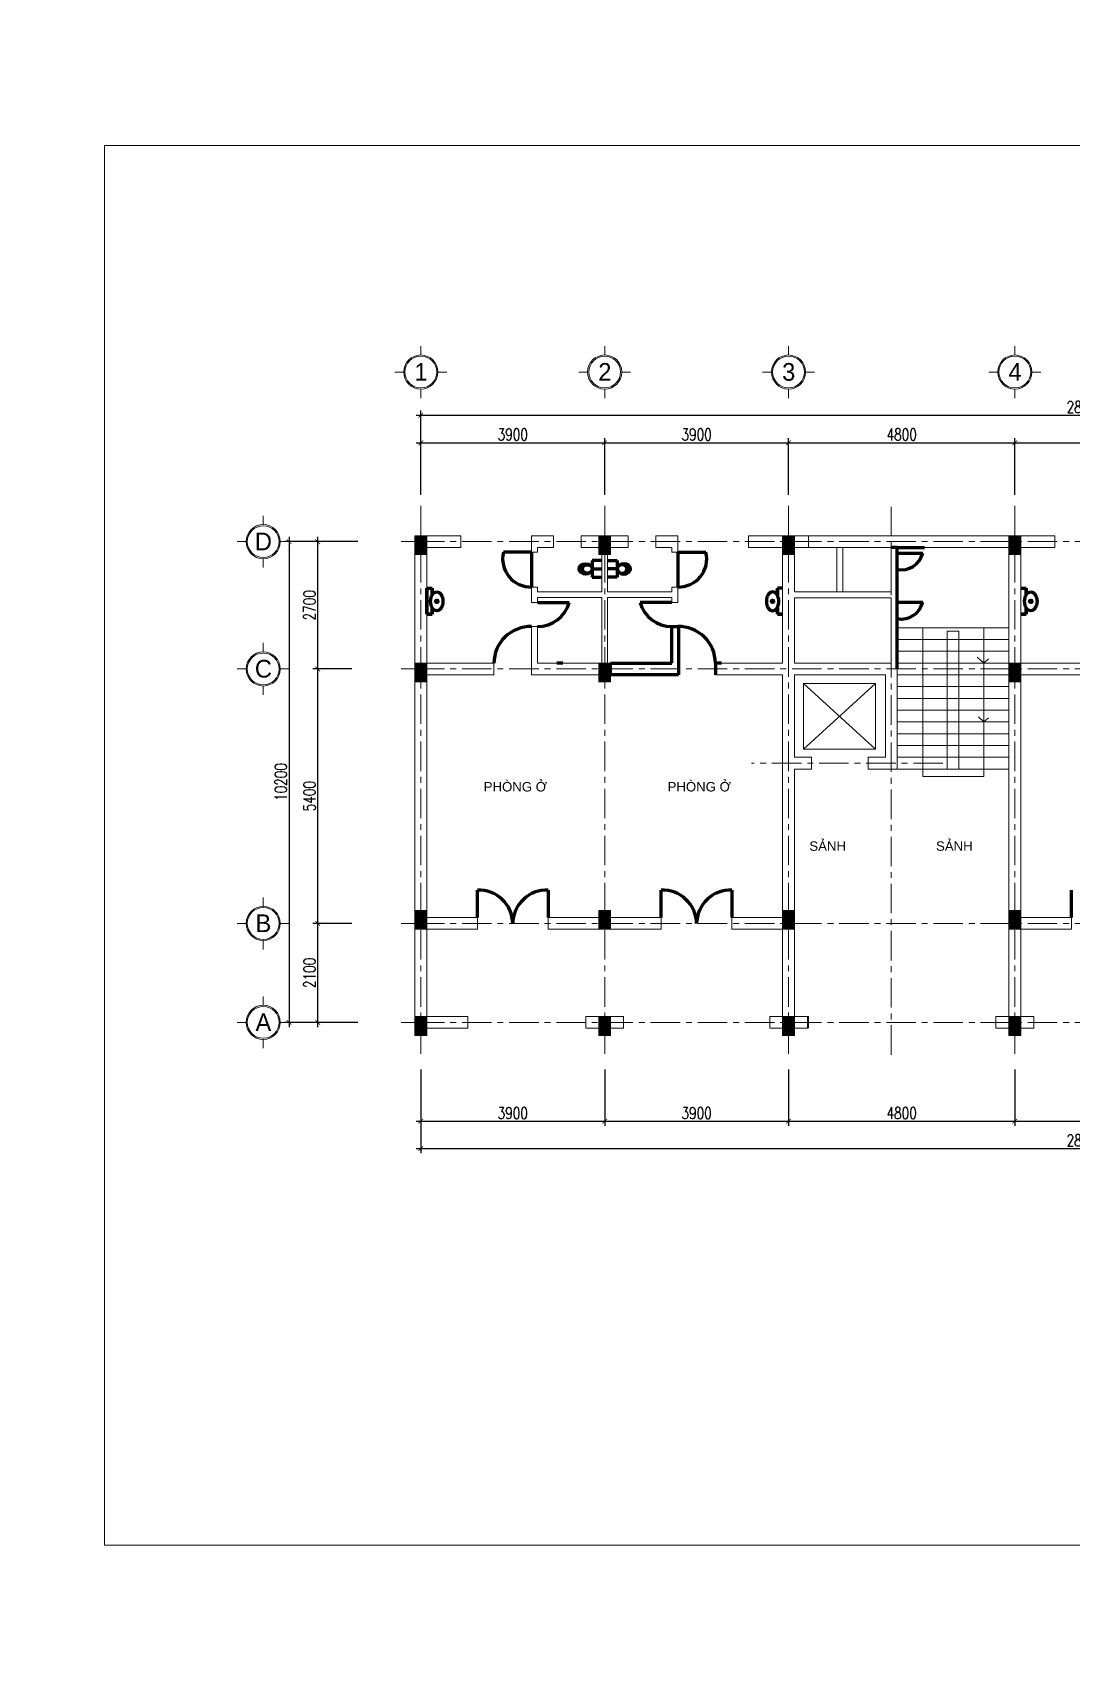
# Model space of a CAD drawing. Header units: millimetres. Extents: x 0 to 8478784, y 0 to 684185.
# Drawn here: x 3915608 to 3937643, y 192756 to 227316 of the extents above; entities that cross this region are included whole.
import ezdxf
from ezdxf.enums import TextEntityAlignment as Align

# ---------------------------------------------------------------- set-up
doc = ezdxf.new("R2010")
doc.units = ezdxf.units.MM
doc.header["$LTSCALE"] = 5000
doc.header["$MEASUREMENT"] = 0
doc.header["$PDMODE"] = 1
doc.header["$PDSIZE"] = -2
doc.linetypes.add('CENTER', pattern=[2, 1.25, -0.25, 0.25, -0.25])
doc.linetypes.add('HIDDEN', pattern=[0.375, 0.25, -0.125])
for name, color, linetype, lineweight in [('00-XM.Dim', 8, 'Continuous', 15), ('00-XMT.Axes', 22, 'CENTER', 15), ('00-XMT.Text', 4, 'Continuous', 20), ('02-XMT.Beams', 94, 'Continuous', 25), ('02-XMT.Beams-Text', 7, 'Continuous', 20), ('net thay', 7, 'Continuous', 15), ('Timtruc', 1, 'CENTER', 13)]:
    doc.layers.add(name, color=color, linetype=linetype, lineweight=lineweight)
doc.styles.add('S1', font='VHARIAL.TTF', dxfattribs={"height": 200})
doc.styles.add('VnAvantH', font='VHAVAN.TTF')
doc.styles.add('vnsimli 0.7', font='vnsimli.shx', dxfattribs={"width": 0.75})
doc.dimstyles.new('XMT 1-1-100', dxfattribs={"dimscale": 100, "dimtxt": 2.5, "dimasz": 1, "dimexe": 1, "dimexo": 0, "dimgap": 0.5, "dimtad": 1, "dimdec": 0, "dimzin": 0, "dimdsep": 46, "dimtxsty": 'vnsimli 0.7', "dimblk": 'ARCHTICK', "dimcen": 1.5, "dimdle": 1, "dimclrd": 8, "dimclre": 8, "dimclrt": 116, "dimadec": 0, "dimazin": 0, "dimtfac": 1, "dimtdec": 0, "dimtofl": 0, "dimtmove": 0, "dimatfit": 3, "dimfxl": 0.18, "dimtolj": 1, "dimtzin": 0, "dimarcsym": 0})

# ---------------------------------------------------------------- blocks, each defined once
blk = doc.blocks.new('_ArchTick')
at = {"color": 0, "linetype": 'ByBlock', "const_width": 0.15}
blk.add_lwpolyline([(-0.5, -0.5), (0.5, 0.5)], dxfattribs=at)
blk = doc.blocks.new('*D403')
at = {"layer": '00-XM.Dim', "color": 8, "linetype": 'Continuous', "lineweight": -2, "transparency": 16777216}
for p, q in [((3923843, 205318), (3923843, 204117)), ((3927743, 205318), (3927743, 204117)), ((3923743, 204217), (3927843, 204217))]:
    blk.add_line(p, q, dxfattribs=at)
at = {"layer": 'Defpoints', "color": 0, "linetype": 'Continuous', "lineweight": 100, "transparency": 16777216}
for p in [(3923843, 205318), (3927743, 205318), (3927743, 204217)]:
    blk.add_point(p, dxfattribs=at)
at = {"layer": '00-XM.Dim', "color": 8, "linetype": 'Continuous', "lineweight": -2, "transparency": 16777216, "xscale": 100, "yscale": 100, "zscale": 100, "rotation": 180}
blk.add_blockref('_ArchTick', (3923843, 204217), dxfattribs=at)
at = {"layer": '00-XM.Dim', "color": 8, "linetype": 'Continuous', "lineweight": -2, "transparency": 16777216, "xscale": 100, "yscale": 100, "zscale": 100}
blk.add_blockref('_ArchTick', (3927743, 204217), dxfattribs=at)
at = {"layer": '00-XM.Dim', "color": 116, "linetype": 'Continuous', "lineweight": 15, "transparency": 16777216, "insert": (3925793, 204392), "char_height": 250, "attachment_point": 5, "style": 'vnsimli 0.7'}
blk.add_mtext('\\A1;3900', dxfattribs=at)
blk = doc.blocks.new('*D404')
at = {"layer": '00-XM.Dim', "color": 8, "linetype": 'Continuous', "lineweight": -2, "transparency": 16777216}
for p, q in [((3927743, 205318), (3927743, 204117)), ((3931643, 205318), (3931643, 204117)), ((3927643, 204217), (3931743, 204217))]:
    blk.add_line(p, q, dxfattribs=at)
at = {"layer": 'Defpoints', "color": 0, "linetype": 'Continuous', "lineweight": 100, "transparency": 16777216}
for p in [(3927743, 205318), (3931643, 205318), (3931643, 204217)]:
    blk.add_point(p, dxfattribs=at)
at = {"layer": '00-XM.Dim', "color": 8, "linetype": 'Continuous', "lineweight": -2, "transparency": 16777216, "xscale": 100, "yscale": 100, "zscale": 100, "rotation": 180}
blk.add_blockref('_ArchTick', (3927743, 204217), dxfattribs=at)
at = {"layer": '00-XM.Dim', "color": 8, "linetype": 'Continuous', "lineweight": -2, "transparency": 16777216, "xscale": 100, "yscale": 100, "zscale": 100}
blk.add_blockref('_ArchTick', (3931643, 204217), dxfattribs=at)
at = {"layer": '00-XM.Dim', "color": 116, "linetype": 'Continuous', "lineweight": 15, "transparency": 16777216, "insert": (3929693, 204392), "char_height": 250, "attachment_point": 5, "style": 'vnsimli 0.7'}
blk.add_mtext('\\A1;3900', dxfattribs=at)
blk = doc.blocks.new('*D405')
at = {"layer": '00-XM.Dim', "color": 8, "linetype": 'Continuous', "lineweight": -2, "transparency": 16777216}
for p, q in [((3931643, 205318), (3931643, 204117)), ((3936443, 205318), (3936443, 204117)), ((3931543, 204217), (3936543, 204217))]:
    blk.add_line(p, q, dxfattribs=at)
at = {"layer": 'Defpoints', "color": 0, "linetype": 'Continuous', "lineweight": 100, "transparency": 16777216}
for p in [(3931643, 205318), (3936443, 205318), (3936443, 204217)]:
    blk.add_point(p, dxfattribs=at)
at = {"layer": '00-XM.Dim', "color": 8, "linetype": 'Continuous', "lineweight": -2, "transparency": 16777216, "xscale": 100, "yscale": 100, "zscale": 100, "rotation": 180}
blk.add_blockref('_ArchTick', (3931643, 204217), dxfattribs=at)
at = {"layer": '00-XM.Dim', "color": 8, "linetype": 'Continuous', "lineweight": -2, "transparency": 16777216, "xscale": 100, "yscale": 100, "zscale": 100}
blk.add_blockref('_ArchTick', (3936443, 204217), dxfattribs=at)
at = {"layer": '00-XM.Dim', "color": 116, "linetype": 'Continuous', "lineweight": 15, "transparency": 16777216, "insert": (3934043, 204392), "char_height": 250, "attachment_point": 5, "style": 'vnsimli 0.7'}
blk.add_mtext('\\A1;4800', dxfattribs=at)
blk = doc.blocks.new('*D406')
at = {"layer": '00-XM.Dim', "color": 8, "linetype": 'Continuous', "lineweight": -2, "transparency": 16777216}
for p, q in [((3936443, 205318), (3936443, 204117)), ((3940343, 205318), (3940343, 204117)), ((3936343, 204217), (3940443, 204217))]:
    blk.add_line(p, q, dxfattribs=at)
at = {"layer": 'Defpoints', "color": 0, "linetype": 'Continuous', "lineweight": 100, "transparency": 16777216}
for p in [(3936443, 205318), (3940343, 205318), (3940343, 204217)]:
    blk.add_point(p, dxfattribs=at)
at = {"layer": '00-XM.Dim', "color": 8, "linetype": 'Continuous', "lineweight": -2, "transparency": 16777216, "xscale": 100, "yscale": 100, "zscale": 100, "rotation": 180}
blk.add_blockref('_ArchTick', (3936443, 204217), dxfattribs=at)
at = {"layer": '00-XM.Dim', "color": 8, "linetype": 'Continuous', "lineweight": -2, "transparency": 16777216, "xscale": 100, "yscale": 100, "zscale": 100}
blk.add_blockref('_ArchTick', (3940343, 204217), dxfattribs=at)
at = {"layer": '00-XM.Dim', "color": 116, "linetype": 'Continuous', "lineweight": 15, "transparency": 16777216, "insert": (3938393, 204392), "char_height": 250, "attachment_point": 5, "style": 'vnsimli 0.7'}
blk.add_mtext('\\A1;3900', dxfattribs=at)
blk = doc.blocks.new('*D410')
at = {"layer": '00-XM.Dim', "color": 8, "linetype": 'Continuous', "lineweight": -2, "transparency": 16777216}
for p, q in [((3923743, 218613), (3927843, 218613)), ((3923843, 217512), (3923843, 218713)), ((3927743, 217512), (3927743, 218713))]:
    blk.add_line(p, q, dxfattribs=at)
at = {"layer": 'Defpoints', "color": 0, "linetype": 'Continuous', "lineweight": 100, "transparency": 16777216}
for p in [(3927743, 218613), (3923843, 217512), (3927743, 217512)]:
    blk.add_point(p, dxfattribs=at)
at = {"layer": '00-XM.Dim', "color": 8, "linetype": 'Continuous', "lineweight": -2, "transparency": 16777216, "xscale": 100, "yscale": 100, "zscale": 100, "rotation": 180}
blk.add_blockref('_ArchTick', (3923843, 218613), dxfattribs=at)
at = {"layer": '00-XM.Dim', "color": 8, "linetype": 'Continuous', "lineweight": -2, "transparency": 16777216, "xscale": 100, "yscale": 100, "zscale": 100}
blk.add_blockref('_ArchTick', (3927743, 218613), dxfattribs=at)
at = {"layer": '00-XM.Dim', "color": 116, "linetype": 'Continuous', "lineweight": 15, "transparency": 16777216, "insert": (3925793, 218788), "char_height": 250, "attachment_point": 5, "style": 'vnsimli 0.7'}
blk.add_mtext('\\A1;3900', dxfattribs=at)
blk = doc.blocks.new('*D411')
at = {"layer": '00-XM.Dim', "color": 8, "linetype": 'Continuous', "lineweight": -2, "transparency": 16777216}
for p, q in [((3927643, 218613), (3931743, 218613)), ((3927743, 217512), (3927743, 218713)), ((3931643, 217512), (3931643, 218713))]:
    blk.add_line(p, q, dxfattribs=at)
at = {"layer": 'Defpoints', "color": 0, "linetype": 'Continuous', "lineweight": 100, "transparency": 16777216}
for p in [(3931643, 218613), (3927743, 217512), (3931643, 217512)]:
    blk.add_point(p, dxfattribs=at)
at = {"layer": '00-XM.Dim', "color": 8, "linetype": 'Continuous', "lineweight": -2, "transparency": 16777216, "xscale": 100, "yscale": 100, "zscale": 100, "rotation": 180}
blk.add_blockref('_ArchTick', (3927743, 218613), dxfattribs=at)
at = {"layer": '00-XM.Dim', "color": 8, "linetype": 'Continuous', "lineweight": -2, "transparency": 16777216, "xscale": 100, "yscale": 100, "zscale": 100}
blk.add_blockref('_ArchTick', (3931643, 218613), dxfattribs=at)
at = {"layer": '00-XM.Dim', "color": 116, "linetype": 'Continuous', "lineweight": 15, "transparency": 16777216, "insert": (3929693, 218788), "char_height": 250, "attachment_point": 5, "style": 'vnsimli 0.7'}
blk.add_mtext('\\A1;3900', dxfattribs=at)
blk = doc.blocks.new('*D412')
at = {"layer": '00-XM.Dim', "color": 8, "linetype": 'Continuous', "lineweight": -2, "transparency": 16777216}
for p, q in [((3931543, 218613), (3936543, 218613)), ((3931643, 217512), (3931643, 218713)), ((3936443, 217512), (3936443, 218713))]:
    blk.add_line(p, q, dxfattribs=at)
at = {"layer": 'Defpoints', "color": 0, "linetype": 'Continuous', "lineweight": 100, "transparency": 16777216}
for p in [(3936443, 218613), (3931643, 217512), (3936443, 217512)]:
    blk.add_point(p, dxfattribs=at)
at = {"layer": '00-XM.Dim', "color": 8, "linetype": 'Continuous', "lineweight": -2, "transparency": 16777216, "xscale": 100, "yscale": 100, "zscale": 100, "rotation": 180}
blk.add_blockref('_ArchTick', (3931643, 218613), dxfattribs=at)
at = {"layer": '00-XM.Dim', "color": 8, "linetype": 'Continuous', "lineweight": -2, "transparency": 16777216, "xscale": 100, "yscale": 100, "zscale": 100}
blk.add_blockref('_ArchTick', (3936443, 218613), dxfattribs=at)
at = {"layer": '00-XM.Dim', "color": 116, "linetype": 'Continuous', "lineweight": 15, "transparency": 16777216, "insert": (3934043, 218788), "char_height": 250, "attachment_point": 5, "style": 'vnsimli 0.7'}
blk.add_mtext('\\A1;4800', dxfattribs=at)
blk = doc.blocks.new('*D413')
at = {"layer": '00-XM.Dim', "color": 8, "linetype": 'Continuous', "lineweight": -2, "transparency": 16777216}
for p, q in [((3936343, 218613), (3940443, 218613)), ((3936443, 217512), (3936443, 218713)), ((3940343, 217512), (3940343, 218713))]:
    blk.add_line(p, q, dxfattribs=at)
at = {"layer": 'Defpoints', "color": 0, "linetype": 'Continuous', "lineweight": 100, "transparency": 16777216}
for p in [(3940343, 218613), (3936443, 217512), (3940343, 217512)]:
    blk.add_point(p, dxfattribs=at)
at = {"layer": '00-XM.Dim', "color": 8, "linetype": 'Continuous', "lineweight": -2, "transparency": 16777216, "xscale": 100, "yscale": 100, "zscale": 100, "rotation": 180}
blk.add_blockref('_ArchTick', (3936443, 218613), dxfattribs=at)
at = {"layer": '00-XM.Dim', "color": 8, "linetype": 'Continuous', "lineweight": -2, "transparency": 16777216, "xscale": 100, "yscale": 100, "zscale": 100}
blk.add_blockref('_ArchTick', (3940343, 218613), dxfattribs=at)
at = {"layer": '00-XM.Dim', "color": 116, "linetype": 'Continuous', "lineweight": 15, "transparency": 16777216, "insert": (3938393, 218788), "char_height": 250, "attachment_point": 5, "style": 'vnsimli 0.7'}
blk.add_mtext('\\A1;3900', dxfattribs=at)
blk = doc.blocks.new('00-XMT-Axis symbol')
at = {"layer": '00-XMT.Axes', "linetype": 'Continuous'}
for p, q in [((0, 2.9), (0, 4.4)), ((-2.9, 0), (-4.4, 0)), ((2.9, 0), (4.4, 0)), ((0, -2.9), (0, -4.4))]:
    blk.add_line(p, q, dxfattribs=at)
blk.add_circle((0, 0), 2.9, dxfattribs=at)
at = {"layer": '00-XMT.Axes', "color": 7, "linetype": 'Continuous'}
blk.add_circle((0, 0), 2.7, dxfattribs=at)
at = {"layer": '00-XMT.Text', "color": 7, "style": 'VnAvantH'}
blk.add_attdef('00', text='', height=3, dxfattribs=at).set_placement((0.03, -1.47), align=Align.CENTER)
blk = doc.blocks.new('*D417')
at = {"layer": '00-XM.Dim', "color": 8, "linetype": 'Continuous', "lineweight": -2, "transparency": 16777216}
for p, q in [((3922381, 208415), (3921556, 208415)), ((3921656, 206215), (3921656, 208515)), ((3922381, 206315), (3921556, 206315))]:
    blk.add_line(p, q, dxfattribs=at)
at = {"layer": 'Defpoints', "color": 0, "linetype": 'Continuous', "lineweight": 100, "transparency": 16777216}
for p in [(3921656, 208415), (3922381, 208415), (3922381, 206315)]:
    blk.add_point(p, dxfattribs=at)
at = {"layer": '00-XM.Dim', "color": 8, "linetype": 'Continuous', "lineweight": -2, "transparency": 16777216, "xscale": 100, "yscale": 100, "zscale": 100}
for p, rotation in [((3921656, 208415), 90), ((3921656, 206315), 270)]:
    blk.add_blockref('_ArchTick', p, dxfattribs=dict(at, rotation=rotation))
at = {"layer": '00-XM.Dim', "color": 116, "linetype": 'Continuous', "lineweight": 15, "transparency": 16777216, "insert": (3921481, 207365), "char_height": 250, "attachment_point": 5, "rotation": 90, "style": 'vnsimli 0.7'}
blk.add_mtext('\\A1;2100', dxfattribs=at)
blk = doc.blocks.new('*D418')
at = {"layer": '00-XM.Dim', "color": 8, "linetype": 'Continuous', "lineweight": -2, "transparency": 16777216}
for p, q in [((3922381, 213815), (3921556, 213815)), ((3921656, 208315), (3921656, 213915)), ((3922381, 208415), (3921556, 208415))]:
    blk.add_line(p, q, dxfattribs=at)
at = {"layer": 'Defpoints', "color": 0, "linetype": 'Continuous', "lineweight": 100, "transparency": 16777216}
for p in [(3921656, 213815), (3922381, 213815), (3922381, 208415)]:
    blk.add_point(p, dxfattribs=at)
at = {"layer": '00-XM.Dim', "color": 8, "linetype": 'Continuous', "lineweight": -2, "transparency": 16777216, "xscale": 100, "yscale": 100, "zscale": 100}
for p, rotation in [((3921656, 213815), 90), ((3921656, 208415), 270)]:
    blk.add_blockref('_ArchTick', p, dxfattribs=dict(at, rotation=rotation))
at = {"layer": '00-XM.Dim', "color": 116, "linetype": 'Continuous', "lineweight": 15, "transparency": 16777216, "insert": (3921481, 211115), "char_height": 250, "attachment_point": 5, "rotation": 90, "style": 'vnsimli 0.7'}
blk.add_mtext('\\A1;5400', dxfattribs=at)
blk = doc.blocks.new('*D419')
at = {"layer": '00-XM.Dim', "color": 8, "linetype": 'Continuous', "lineweight": -2, "transparency": 16777216}
for p, q in [((3922381, 216515), (3921556, 216515)), ((3921656, 213715), (3921656, 216615)), ((3922381, 213815), (3921556, 213815))]:
    blk.add_line(p, q, dxfattribs=at)
at = {"layer": 'Defpoints', "color": 0, "linetype": 'Continuous', "lineweight": 100, "transparency": 16777216}
for p in [(3921656, 216515), (3922381, 216515), (3922381, 213815)]:
    blk.add_point(p, dxfattribs=at)
at = {"layer": '00-XM.Dim', "color": 8, "linetype": 'Continuous', "lineweight": -2, "transparency": 16777216, "xscale": 100, "yscale": 100, "zscale": 100}
for p, rotation in [((3921656, 216515), 90), ((3921656, 213815), 270)]:
    blk.add_blockref('_ArchTick', p, dxfattribs=dict(at, rotation=rotation))
at = {"layer": '00-XM.Dim', "color": 116, "linetype": 'Continuous', "lineweight": 15, "transparency": 16777216, "insert": (3921481, 215165), "char_height": 250, "attachment_point": 5, "rotation": 90, "style": 'vnsimli 0.7'}
blk.add_mtext('\\A1;2700', dxfattribs=at)
blk = doc.blocks.new('*D420')
at = {"layer": '00-XM.Dim', "color": 8, "linetype": 'Continuous', "lineweight": -2, "transparency": 16777216}
for p, q in [((3922506, 216515), (3920950, 216515)), ((3921050, 216615), (3921050, 206215)), ((3922506, 206315), (3920950, 206315))]:
    blk.add_line(p, q, dxfattribs=at)
at = {"layer": 'Defpoints', "color": 0, "linetype": 'Continuous', "lineweight": 100, "transparency": 16777216}
for p in [(3922506, 216515), (3921050, 206315), (3922506, 206315)]:
    blk.add_point(p, dxfattribs=at)
at = {"layer": '00-XM.Dim', "color": 8, "linetype": 'Continuous', "lineweight": -2, "transparency": 16777216, "xscale": 100, "yscale": 100, "zscale": 100}
for p, rotation in [((3921050, 216515), 90), ((3921050, 206315), 270)]:
    blk.add_blockref('_ArchTick', p, dxfattribs=dict(at, rotation=rotation))
at = {"layer": '00-XM.Dim', "color": 116, "linetype": 'Continuous', "lineweight": 15, "transparency": 16777216, "insert": (3920875, 211415), "char_height": 250, "attachment_point": 5, "rotation": 90, "style": 'vnsimli 0.7'}
blk.add_mtext('\\A1;10200', dxfattribs=at)
blk = doc.blocks.new('*D421')
at = {"layer": '02-XMT.Beams-Text', "color": 8, "lineweight": -2, "transparency": 16777216}
for p, q in [((3923743, 219197), (3952143, 219197)), ((3923843, 218046), (3923843, 219297)), ((3952043, 218046), (3952043, 219297))]:
    blk.add_line(p, q, dxfattribs=at)
at = {"layer": 'Defpoints', "color": 0, "lineweight": 100, "transparency": 16777216}
for p in [(3952043, 219197), (3923843, 218046), (3952043, 218046)]:
    blk.add_point(p, dxfattribs=at)
at = {"layer": '02-XMT.Beams-Text', "color": 8, "lineweight": -2, "transparency": 16777216, "xscale": 100, "yscale": 100, "zscale": 100, "rotation": 180}
blk.add_blockref('_ArchTick', (3923843, 219197), dxfattribs=at)
at = {"layer": '02-XMT.Beams-Text', "color": 8, "lineweight": -2, "transparency": 16777216, "xscale": 100, "yscale": 100, "zscale": 100}
blk.add_blockref('_ArchTick', (3952043, 219197), dxfattribs=at)
at = {"layer": '02-XMT.Beams-Text', "color": 116, "lineweight": 100, "transparency": 16777216, "insert": (3937943, 219372), "char_height": 250, "attachment_point": 5, "style": 'vnsimli 0.7'}
blk.add_mtext('\\A1;28200', dxfattribs=at)
blk = doc.blocks.new('*D422')
at = {"layer": '02-XMT.Beams-Text', "color": 8, "lineweight": -2, "transparency": 16777216}
for p, q in [((3923843, 204510), (3923843, 203537)), ((3952043, 204510), (3952043, 203537)), ((3923743, 203637), (3952143, 203637))]:
    blk.add_line(p, q, dxfattribs=at)
at = {"layer": 'Defpoints', "color": 0, "lineweight": 100, "transparency": 16777216}
for p in [(3923843, 204510), (3952043, 204510), (3952043, 203637)]:
    blk.add_point(p, dxfattribs=at)
at = {"layer": '02-XMT.Beams-Text', "color": 8, "lineweight": -2, "transparency": 16777216, "xscale": 100, "yscale": 100, "zscale": 100, "rotation": 180}
blk.add_blockref('_ArchTick', (3923843, 203637), dxfattribs=at)
at = {"layer": '02-XMT.Beams-Text', "color": 8, "lineweight": -2, "transparency": 16777216, "xscale": 100, "yscale": 100, "zscale": 100}
blk.add_blockref('_ArchTick', (3952043, 203637), dxfattribs=at)
at = {"layer": '02-XMT.Beams-Text', "color": 116, "lineweight": 100, "transparency": 16777216, "insert": (3937943, 203812), "char_height": 250, "attachment_point": 5, "style": 'vnsimli 0.7'}
blk.add_mtext('\\A1;28200', dxfattribs=at)

msp = doc.modelspace()

# ---------------------------------------------------------------- hatches: boundary and pattern name
at = {"layer": '02-XMT.Beams', "linetype": 'ByBlock', "lineweight": 15}
h = msp.add_hatch(dxfattribs=at)
h.set_pattern_fill('ANSI31', color=256, scale=100, style=0)
h.set_pattern_definition([(45, (2043161.061, -148990.351), (-8.838834765, 8.838834765), [])])
h.paths.add_polyline_path([(3923718.1, 216239.9), (3923718.1, 216639.9), (3923968.1, 216639.9), (3923968.1, 216239.9)])
h = msp.add_hatch(dxfattribs=at)
h.set_pattern_fill('ANSI31', color=256, scale=100, style=0)
h.set_pattern_definition([(45, (2047061.061, -148990.351), (-8.838834765, 8.838834765), [])])
h.paths.add_polyline_path([(3927618.1, 216239.9), (3927618.1, 216639.9), (3927868.1, 216639.9), (3927868.1, 216239.9)])
h = msp.add_hatch(dxfattribs=at)
h.set_pattern_fill('ANSI31', color=256, scale=100, style=0)
h.set_pattern_definition([(45, (2050961.061, -148990.351), (-8.838834765, 8.838834765), [])])
h.paths.add_polyline_path([(3931518.1, 216239.9), (3931518.1, 216639.9), (3931768.1, 216639.9), (3931768.1, 216239.9)])
h = msp.add_hatch(dxfattribs=at)
h.set_pattern_fill('ANSI31', color=256, scale=100, style=0)
h.set_pattern_definition([(45, (2055761.061, -148990.351), (-8.838834765, 8.838834765), [])])
h.paths.add_polyline_path([(3936318.1, 216239.9), (3936318.1, 216639.9), (3936568.1, 216639.9), (3936568.1, 216239.9)])
h = msp.add_hatch(dxfattribs=at)
h.set_pattern_fill('ANSI31', color=256, scale=100, style=0)
h.set_pattern_definition([(45, (2043161.061, -151690.351), (-8.838834765, 8.838834765), [])])
h.paths.add_polyline_path([(3923718.1, 213539.9), (3923718.1, 213939.9), (3923968.1, 213939.9), (3923968.1, 213539.9)])
h = msp.add_hatch(dxfattribs=at)
h.set_pattern_fill('ANSI31', color=256, scale=100, style=0)
h.set_pattern_definition([(45, (2047061.061, -151690.351), (-8.838834765, 8.838834765), [])])
h.paths.add_polyline_path([(3927618.1, 213539.9), (3927618.1, 213939.9), (3927868.1, 213939.9), (3927868.1, 213539.9)])
h = msp.add_hatch(dxfattribs=at)
h.set_pattern_fill('ANSI31', color=256, scale=100, style=0)
h.set_pattern_definition([(45, (2055761.061, -151690.351), (-8.838834765, 8.838834765), [])])
h.paths.add_polyline_path([(3936318.1, 213539.9), (3936318.1, 213939.9), (3936568.1, 213939.9), (3936568.1, 213539.9)])
h = msp.add_hatch(dxfattribs=at)
h.set_pattern_fill('ANSI31', color=256, scale=100, style=0)
h.set_pattern_definition([(45, (2043161.061, -156940.351), (-8.838834765, 8.838834765), [])])
h.paths.add_polyline_path([(3923718.1, 208289.9), (3923718.1, 208689.9), (3923968.1, 208689.9), (3923968.1, 208289.9)])
h = msp.add_hatch(dxfattribs=at)
h.set_pattern_fill('ANSI31', color=256, scale=100, style=0)
h.set_pattern_definition([(45, (2047061.061, -156940.351), (-8.838834765, 8.838834765), [])])
h.paths.add_polyline_path([(3927618.1, 208289.9), (3927618.1, 208689.9), (3927868.1, 208689.9), (3927868.1, 208289.9)])
h = msp.add_hatch(dxfattribs=at)
h.set_pattern_fill('ANSI31', color=256, scale=100, style=0)
h.set_pattern_definition([(45, (2050961.061, -156940.351), (-8.838834765, 8.838834765), [])])
h.paths.add_polyline_path([(3931518.1, 208289.9), (3931518.1, 208689.9), (3931768.1, 208689.9), (3931768.1, 208289.9)])
h = msp.add_hatch(dxfattribs=at)
h.set_pattern_fill('ANSI31', color=256, scale=100, style=0)
h.set_pattern_definition([(45, (2055761.061, -156940.351), (-8.838834765, 8.838834765), [])])
h.paths.add_polyline_path([(3936318.1, 208289.9), (3936318.1, 208689.9), (3936568.1, 208689.9), (3936568.1, 208289.9)])
h = msp.add_hatch(dxfattribs=at)
h.set_pattern_fill('ANSI31', color=256, scale=100, style=0)
h.set_pattern_definition([(45, (2043161.061, -159190.351), (-8.838834765, 8.838834765), [])])
h.paths.add_polyline_path([(3923718.1, 206039.9), (3923718.1, 206439.9), (3923968.1, 206439.9), (3923968.1, 206039.9)])
h = msp.add_hatch(dxfattribs=at)
h.set_pattern_fill('ANSI31', color=256, scale=100, style=0)
h.set_pattern_definition([(45, (2047061.061, -159190.351), (-8.838834765, 8.838834765), [])])
h.paths.add_polyline_path([(3927618.1, 206039.9), (3927618.1, 206439.9), (3927868.1, 206439.9), (3927868.1, 206039.9)])
h = msp.add_hatch(dxfattribs=at)
h.set_pattern_fill('ANSI31', color=256, scale=100, style=0)
h.set_pattern_definition([(45, (2050961.061, -159190.351), (-8.838834765, 8.838834765), [])])
h.paths.add_polyline_path([(3931518.1, 206039.9), (3931518.1, 206439.9), (3931768.1, 206439.9), (3931768.1, 206039.9)])
h = msp.add_hatch(dxfattribs=at)
h.set_pattern_fill('ANSI31', color=256, scale=100, style=0)
h.set_pattern_definition([(45, (2055761.061, -159190.351), (-8.838834765, 8.838834765), [])])
h.paths.add_polyline_path([(3936318.1, 206039.9), (3936318.1, 206439.9), (3936568.1, 206439.9), (3936568.1, 206039.9)])

# ---------------------------------------------------------------- linework, layer by layer
at = {"layer": '00-XMT.Axes', "color": 8, "linetype": 'CENTER', "lineweight": 15, "ltscale": 0.1}
for p, q in [((3923843.1, 217273.5), (3923843.1, 205529.8)), ((3927743.1, 217273.5), (3927743.1, 205529.8)), ((3931643.1, 217273.5), (3931643.1, 205529.8)), ((3933823.1, 217255), (3933823.1, 205537.4)), ((3936443.1, 217273.5), (3936443.1, 205529.8)), ((3923718.1, 216514.9), (3923427.7, 216514.9)), ((3923718.1, 216514.9), (3952168.1, 216514.9)), ((3923718.1, 213814.9), (3952168.1, 213814.9)), ((3934917, 211814.9), (3930858.4, 211814.9)), ((3923718.1, 208414.9), (3923427.7, 208414.9)), ((3923718.1, 208414.9), (3952168.1, 208414.9)), ((3923718.1, 206314.9), (3923427.7, 206314.9)), ((3923718.1, 206314.9), (3952168.1, 206314.9))]:
    msp.add_line(p, q, dxfattribs=at)
at = {"layer": '02-XMT.Beams', "linetype": 'ByBlock', "lineweight": 15}
for p, q in [((3923718.1, 216639.9), (3924693.1, 216639.9)), ((3923718.1, 206189.9), (3923718.1, 216639.9)), ((3923718.1, 216639.9), (3923843.1, 216639.9)), ((3923718.1, 216639.9), (3923718.1, 216514.9)), ((3923718.1, 216639.9), (3924693.1, 216639.9)), ((3923718.1, 216639.9), (3924693.1, 216639.9)), ((3923718.1, 216639.9), (3924693.1, 216639.9)), ((3923718.1, 216639.9), (3923718.1, 211414.9)), ((3923718.1, 216639.9), (3923718.1, 216514.9)), ((3923718.1, 216639.9), (3923843.1, 216639.9)), ((3923718.1, 216639.9), (3923718.1, 216514.9)), ((3923718.1, 216639.9), (3923718.1, 216514.9)), ((3923718.1, 216639.9), (3923968.1, 216639.9)), ((3923718.1, 216239.9), (3923718.1, 216639.9)), ((3923843.1, 216639.9), (3924693.1, 216639.9)), ((3923968.1, 216639.9), (3923968.1, 216239.9)), ((3923968.1, 216389.9), (3924693.1, 216389.9)), ((3923968.1, 206439.9), (3923968.1, 216389.9)), ((3924693.1, 216639.9), (3924693.1, 216389.9)), ((3926192.6, 216389.9), (3926192.6, 216639.9)), ((3926192.6, 216639.9), (3926655.1, 216639.9)), ((3926192.6, 216389.9), (3926192.6, 216289.9)), ((3926317.6, 216289.9), (3926317.6, 216389.9)), ((3926655.1, 216389.9), (3926317.6, 216389.9)), ((3926655.1, 216639.9), (3926655.1, 216389.9)), ((3927243.1, 216639.9), (3928243.1, 216639.9)), ((3927243.1, 216639.9), (3928243.1, 216639.9)), ((3927243.1, 216639.9), (3927618.1, 216639.9)), ((3927243.1, 216639.9), (3928243.1, 216639.9)), ((3927343.1, 216639.9), (3927243.1, 216639.9)), ((3927243.1, 216639.9), (3927243.1, 216389.9)), ((3928243.1, 216639.9), (3927243.1, 216639.9)), ((3928243.1, 216639.9), (3927243.1, 216639.9)), ((3928243.1, 216639.9), (3927243.1, 216639.9)), ((3927243.1, 216389.9), (3928243.1, 216389.9)), ((3927618.1, 216389.9), (3927243.1, 216389.9)), ((3927743.1, 216639.9), (3927343.1, 216639.9)), ((3927618.1, 216639.9), (3927868.1, 216639.9)), ((3927618.1, 216239.9), (3927618.1, 216639.9)), ((3927743.1, 216639.9), (3928143.1, 216639.9)), ((3928243.1, 216389.9), (3927743.1, 216389.9)), ((3928243.1, 216639.9), (3927868.1, 216639.9)), ((3927868.1, 216639.9), (3927868.1, 216239.9)), ((3928143.1, 216639.9), (3928243.1, 216639.9)), ((3928243.1, 216639.9), (3928243.1, 216389.9)), ((3929293.5, 216639.9), (3928831, 216639.9)), ((3928831, 216639.9), (3928831, 216389.9)), ((3928831, 216389.9), (3929168.5, 216389.9)), ((3929168.5, 216289.9), (3929168.5, 216389.9)), ((3929293.5, 216389.9), (3929293.5, 216639.9)), ((3929293.5, 216389.9), (3929293.5, 216289.9)), ((3930793.1, 216639.9), (3932063.1, 216639.9)), ((3930793.1, 216639.9), (3932063.1, 216639.9)), ((3930793.1, 216639.9), (3932063.1, 216639.9)), ((3931643.1, 216639.9), (3930793.1, 216639.9)), ((3930793.1, 216639.9), (3930793.1, 216389.9)), ((3930793.1, 216389.9), (3932063.1, 216389.9)), ((3931518.1, 216639.9), (3931768.1, 216639.9)), ((3931518.1, 216239.9), (3931518.1, 216639.9)), ((3931643.1, 216639.9), (3932063.1, 216639.9)), ((3931643.1, 216639.9), (3932063.1, 216639.9)), ((3931768.1, 216639.9), (3931768.1, 216239.9)), ((3933403.1, 216639.9), (3932063.1, 216639.9)), ((3932063.1, 216639.9), (3932063.1, 216389.9)), ((3932063.1, 216389.9), (3933403.1, 216389.9)), ((3932670.6, 216389.9), (3932670.6, 215449.5)), ((3932795.6, 216389.9), (3932795.6, 215449.5)), ((3933403.1, 216639.9), (3937293.1, 216639.9)), ((3933403.1, 216639.9), (3937293.1, 216639.9)), ((3933403.1, 216639.9), (3937293.1, 216639.9)), ((3933403.1, 216639.9), (3933823.1, 216639.9)), ((3933403.1, 216389.9), (3933823.1, 216389.9)), ((3933823.1, 216389.9), (3933823.1, 215449.5)), ((3933948.1, 216389.9), (3936318.1, 216389.9)), ((3936318.1, 216639.9), (3936568.1, 216639.9)), ((3936318.1, 216239.9), (3936318.1, 216639.9)), ((3936443.1, 216639.9), (3937293.1, 216639.9)), ((3936568.1, 216639.9), (3936568.1, 216239.9)), ((3936568.1, 216389.9), (3937293.1, 216389.9)), ((3937293.1, 216639.9), (3937293.1, 216389.9)), ((3923968.1, 216239.9), (3923718.1, 216239.9)), ((3926192.6, 216289.9), (3926317.6, 216289.9)), ((3927868.1, 216239.9), (3927618.1, 216239.9)), ((3927743.1, 216239.9), (3927680.6, 216239.9)), ((3927680.6, 216239.9), (3927680.6, 215452.4)), ((3927680.6, 215452.4), (3927680.6, 216239.9)), ((3927680.6, 215452.4), (3927680.6, 216239.9)), ((3927743.1, 216239.9), (3927805.6, 216239.9)), ((3927805.6, 215452.4), (3927805.6, 216239.9)), ((3927805.6, 215452.4), (3927805.6, 216239.9)), ((3927805.6, 216239.9), (3927805.6, 215452.4)), ((3929293.5, 216289.9), (3929168.5, 216289.9)), ((3931518.1, 216239.9), (3931518.1, 213939.9)), ((3931768.1, 216239.9), (3931518.1, 216239.9)), ((3931768.1, 215449.5), (3931768.1, 216239.9)), ((3936318.1, 216239.9), (3936318.1, 206589.9)), ((3936318.1, 216239.9), (3936318.1, 206589.9)), ((3936568.1, 216239.9), (3936318.1, 216239.9)), ((3936568.1, 206589.9), (3936568.1, 216239.9)), ((3936568.1, 206589.9), (3936568.1, 216239.9)), ((3926193.5, 215227.4), (3926193.5, 215552.4)), ((3926193.5, 215552.4), (3926318.5, 215552.4)), ((3926318.5, 215552.4), (3926318.5, 215449.5)), ((3926318.5, 215449.5), (3926893.1, 215452.4)), ((3926893.1, 215327.4), (3926318.5, 215327.4)), ((3926318.5, 215327.4), (3926318.5, 215227.4)), ((3927680.6, 215452.4), (3926891.7, 215452.4)), ((3926891.7, 215327.4), (3927680.6, 215327.4)), ((3926893.1, 215452.4), (3927680.6, 215452.4)), ((3927680.6, 215327.4), (3926893.1, 215327.4)), ((3927680.6, 215327.4), (3927680.6, 213939.9)), ((3927680.6, 213939.9), (3927680.6, 215327.4)), ((3927805.6, 215452.4), (3928594.5, 215452.4)), ((3928593, 215452.4), (3927805.6, 215452.4)), ((3928594.5, 215327.4), (3927805.6, 215327.4)), ((3927805.6, 213939.9), (3927805.6, 215327.4)), ((3927805.6, 215327.4), (3928593, 215327.4)), ((3927805.6, 215327.4), (3927805.6, 213939.9)), ((3929167.6, 215449.5), (3928593, 215452.4)), ((3928593, 215327.4), (3929167.6, 215327.4)), ((3929292.6, 215552.4), (3929167.6, 215552.4)), ((3929167.6, 215552.4), (3929167.6, 215449.5)), ((3929167.6, 215327.4), (3929167.6, 215227.4)), ((3929292.6, 215227.4), (3929292.6, 215552.4)), ((3931768.1, 215449.5), (3933823.1, 215449.5)), ((3931768.1, 213939.9), (3931768.1, 215326)), ((3933823.1, 215324.8), (3931768.1, 215326)), ((3933823.1, 215324.8), (3933823.1, 213939.9)), ((3926318.5, 215227.4), (3926193.5, 215227.4)), ((3929167.6, 215227.4), (3929292.6, 215227.4)), ((3926193.1, 213814.9), (3926193.1, 214714.9)), ((3926193.1, 214714.9), (3926318.1, 214714.9)), ((3926318.1, 214714.9), (3926318.1, 213939.9)), ((3929293.1, 214714.9), (3929168.1, 214714.9)), ((3929168.1, 214714.9), (3929168.1, 213939.9)), ((3929293.1, 213814.9), (3929293.1, 214714.9)), ((3933948.1, 214689.9), (3936318.1, 214689.9)), ((3934492.4, 214689.9), (3934492.4, 211535.7)), ((3935008.1, 214618.6), (3935008.1, 211689.9)), ((3935008.1, 214618.6), (3935258.1, 214618.6)), ((3935258.1, 214618.6), (3935258.1, 211689.9)), ((3935782.2, 211535.7), (3935782.2, 214689.9)), ((3933948.1, 214439.9), (3936318.1, 214439.9)), ((3923718.1, 213939.9), (3923843.1, 213939.9)), ((3923718.1, 213939.9), (3923718.1, 213814.9)), ((3923718.1, 213939.9), (3923718.1, 213814.9)), ((3923718.1, 213939.9), (3923968.1, 213939.9)), ((3923718.1, 213539.9), (3923718.1, 213939.9)), ((3923843.1, 213939.9), (3925393.1, 213939.9)), ((3923968.1, 213939.9), (3923968.1, 213539.9)), ((3925393.1, 213939.9), (3925393.1, 213689.9)), ((3926193.1, 213939.9), (3926193.1, 213689.9)), ((3927743.1, 213939.9), (3926318.1, 213939.9)), ((3927618.1, 213939.9), (3927868.1, 213939.9)), ((3927618.1, 213539.9), (3927618.1, 213939.9)), ((3927680.6, 213939.9), (3927805.6, 213939.9)), ((3927805.6, 213939.9), (3927680.6, 213939.9)), ((3927743.1, 213939.9), (3929168.1, 213939.9)), ((3927868.1, 213939.9), (3927868.1, 213539.9)), ((3929293.1, 213939.9), (3929293.1, 213689.9)), ((3931518.1, 213939.9), (3930218.1, 213939.9)), ((3931768.1, 213939.9), (3933823.1, 213939.9)), ((3933948.1, 214189.9), (3936318.1, 214189.9)), ((3933948.1, 213939.9), (3936318.1, 213939.9)), ((3935782.2, 213939.9), (3935645.2, 214062)), ((3935645.2, 214062), (3935782.2, 213939.9)), ((3935782.2, 213939.9), (3935885.8, 214029.9)), ((3936318.1, 213939.9), (3936568.1, 213939.9)), ((3936318.1, 213539.9), (3936318.1, 213939.9)), ((3936443.1, 213939.9), (3937993.1, 213939.9)), ((3936568.1, 213939.9), (3936568.1, 213689.9)), ((3936568.1, 213939.9), (3936568.1, 213539.9)), ((3923718.1, 213814.9), (3923427.7, 213814.9)), ((3925393.1, 213689.9), (3923968.1, 213689.9)), ((3926193.1, 213689.9), (3927618.1, 213689.9)), ((3929293.1, 213689.9), (3927868.1, 213689.9)), ((3931518.1, 213689.9), (3930093.1, 213689.9)), ((3931518.1, 213689.9), (3931518.1, 206589.9)), ((3931768.1, 211939.9), (3931768.1, 213689.9)), ((3931768.1, 213689.9), (3933698.1, 213689.9)), ((3933698.1, 213689.9), (3933698.1, 213414.9)), ((3933948.1, 213814.9), (3933948.1, 213529.9)), ((3933948.1, 213814.9), (3933948.1, 213414.9)), ((3933948.1, 213689.9), (3936318.1, 213689.9)), ((3937993.1, 213689.9), (3936568.1, 213689.9)), ((3923968.1, 213539.9), (3923718.1, 213539.9)), ((3927868.1, 213539.9), (3927618.1, 213539.9)), ((3931951.8, 213507.8), (3933487.7, 213507.8)), ((3931959, 212110), (3931959, 213507.8)), ((3931959, 213507.8), (3933487.7, 212110)), ((3933487.7, 213507.8), (3931959, 212110)), ((3933487.7, 213507.8), (3933487.7, 212110)), ((3933487.7, 212110), (3933487.7, 213507.8)), ((3933698.1, 213414.9), (3933698.1, 212214.9)), ((3933948.1, 213529.9), (3933948.1, 213414.9)), ((3933948.1, 213439.9), (3936318.1, 213439.9)), ((3933948.1, 212214.9), (3933948.1, 213439.9)), ((3936568.1, 213539.9), (3936318.1, 213539.9)), ((3933948.1, 213189.9), (3936318.1, 213189.9)), ((3933948.1, 212939.9), (3936318.1, 212939.9)), ((3933948.1, 212689.9), (3936318.1, 212689.9)), ((3935782.2, 212689.9), (3935669.2, 212795.9)), ((3935669.2, 212795.9), (3935782.2, 212689.9)), ((3935782.2, 212689.9), (3935885.8, 212779.8)), ((3933698.1, 212214.9), (3933698.1, 211939.9)), ((3933948.1, 212439.9), (3936318.1, 212439.9)), ((3933948.1, 212214.9), (3933948.1, 211689.9)), ((3933948.1, 212214.9), (3933948.1, 212099.9)), ((3931768.1, 211939.9), (3932133.1, 211939.9)), ((3933487.7, 212110), (3931959, 212110)), ((3932133.1, 211689.9), (3932133.1, 211939.9)), ((3933333.1, 211939.9), (3933698.1, 211939.9)), ((3933333.1, 211939.9), (3933333.1, 211689.9)), ((3933948.1, 212189.9), (3936318.1, 212189.9)), ((3933948.1, 211939.9), (3936318.1, 211939.9)), ((3931768.1, 206589.9), (3931768.1, 211689.9)), ((3931768.1, 211689.9), (3932133.1, 211689.9)), ((3933333.1, 211689.9), (3933698.1, 211689.9)), ((3933698.1, 211689.9), (3933948.1, 211689.9)), ((3933948.1, 211689.9), (3936318.1, 211689.9)), ((3934492.4, 211535.7), (3935782.2, 211535.7)), ((3923718.1, 208689.9), (3923843.1, 208689.9)), ((3923718.1, 208689.9), (3923718.1, 208564.9)), ((3923718.1, 208689.9), (3923718.1, 208564.9)), ((3923718.1, 208689.9), (3923968.1, 208689.9)), ((3923718.1, 208289.9), (3923718.1, 208689.9)), ((3923968.1, 208689.9), (3923968.1, 208289.9)), ((3923968.1, 208539.9), (3925043.1, 208539.9)), ((3925043.1, 208539.9), (3925043.1, 208289.9)), ((3926543.1, 208289.9), (3926543.1, 208539.9)), ((3926543.1, 208539.9), (3927743.1, 208539.9)), ((3927618.1, 208689.9), (3927868.1, 208689.9)), ((3927618.1, 208289.9), (3927618.1, 208689.9)), ((3927743.1, 208539.9), (3928943.1, 208539.9)), ((3927868.1, 208689.9), (3927868.1, 208289.9)), ((3928943.1, 208539.9), (3928943.1, 208289.9)), ((3930443.1, 208289.9), (3930443.1, 208539.9)), ((3930443.1, 208539.9), (3931518.1, 208539.9)), ((3931518.1, 208689.9), (3931768.1, 208689.9)), ((3931518.1, 208289.9), (3931518.1, 208689.9)), ((3931768.1, 208689.9), (3931768.1, 208289.9)), ((3936318.1, 208689.9), (3936568.1, 208689.9)), ((3936318.1, 208289.9), (3936318.1, 208689.9)), ((3936568.1, 208689.9), (3936568.1, 208289.9)), ((3936568.1, 208539.9), (3937643.1, 208539.9)), ((3937643.1, 208539.9), (3937643.1, 208289.9)), ((3923968.1, 208289.9), (3923718.1, 208289.9)), ((3925043.1, 208289.9), (3923843.1, 208289.9)), ((3927743.1, 208289.9), (3926543.1, 208289.9)), ((3927868.1, 208289.9), (3927618.1, 208289.9)), ((3928943.1, 208289.9), (3927743.1, 208289.9)), ((3931643.1, 208289.9), (3930443.1, 208289.9)), ((3931768.1, 208289.9), (3931518.1, 208289.9)), ((3936568.1, 208289.9), (3936318.1, 208289.9)), ((3937643.1, 208289.9), (3936443.1, 208289.9)), ((3923718.1, 206439.9), (3923843.1, 206439.9)), ((3923718.1, 206439.9), (3923718.1, 206314.9)), ((3923718.1, 206439.9), (3923718.1, 206314.9)), ((3923718.1, 206439.9), (3923968.1, 206439.9)), ((3923718.1, 206039.9), (3923718.1, 206439.9)), ((3924843.1, 206439.9), (3923968.1, 206439.9)), ((3923968.1, 206439.9), (3923968.1, 206039.9)), ((3924843.1, 206189.9), (3924843.1, 206439.9)), ((3927343.1, 206189.9), (3927343.1, 206439.9)), ((3927343.1, 206439.9), (3927743.1, 206439.9)), ((3927618.1, 206439.9), (3927868.1, 206439.9)), ((3927618.1, 206039.9), (3927618.1, 206439.9)), ((3927743.1, 206439.9), (3928143.1, 206439.9)), ((3927868.1, 206439.9), (3927868.1, 206039.9)), ((3928143.1, 206439.9), (3928143.1, 206189.9)), ((3931243.1, 206189.9), (3931243.1, 206439.9)), ((3931243.1, 206439.9), (3931643.1, 206439.9)), ((3931518.1, 206589.9), (3931518.1, 206439.9)), ((3931518.1, 206439.9), (3931768.1, 206439.9)), ((3931518.1, 206439.9), (3931768.1, 206439.9)), ((3931518.1, 206039.9), (3931518.1, 206439.9)), ((3931643.1, 206439.9), (3932043.1, 206439.9)), ((3931643.1, 206439.9), (3932063.1, 206439.9)), ((3931768.1, 206439.9), (3931768.1, 206589.9)), ((3931768.1, 206439.9), (3931768.1, 206039.9)), ((3932043.1, 206439.9), (3932043.1, 206189.9)), ((3932063.1, 206439.9), (3932063.1, 206189.9)), ((3936043.1, 206189.9), (3936043.1, 206439.9)), ((3936043.1, 206439.9), (3936443.1, 206439.9)), ((3936318.1, 206589.9), (3936318.1, 206439.9)), ((3936318.1, 206439.9), (3936568.1, 206439.9)), ((3936318.1, 206439.9), (3936568.1, 206439.9)), ((3936318.1, 206439.9), (3936568.1, 206439.9)), ((3936318.1, 206039.9), (3936318.1, 206439.9)), ((3936443.1, 206439.9), (3936843.1, 206439.9)), ((3936568.1, 206439.9), (3936568.1, 206589.9)), ((3936568.1, 206439.9), (3936568.1, 206039.9)), ((3936843.1, 206439.9), (3936843.1, 206189.9)), ((3923968.1, 206039.9), (3923718.1, 206039.9)), ((3923968.1, 206039.9), (3923718.1, 206039.9)), ((3923968.1, 206189.9), (3924843.1, 206189.9)), ((3927743.1, 206189.9), (3927343.1, 206189.9)), ((3927868.1, 206039.9), (3927618.1, 206039.9)), ((3927868.1, 206039.9), (3927618.1, 206039.9)), ((3927743.1, 206189.9), (3927868.1, 206189.9)), ((3928143.1, 206189.9), (3927868.1, 206189.9)), ((3931643.1, 206189.9), (3931243.1, 206189.9)), ((3931768.1, 206039.9), (3931518.1, 206039.9)), ((3931768.1, 206039.9), (3931518.1, 206039.9)), ((3931768.1, 206039.9), (3931518.1, 206039.9)), ((3931643.1, 206189.9), (3931768.1, 206189.9)), ((3932043.1, 206189.9), (3931768.1, 206189.9)), ((3936443.1, 206189.9), (3936043.1, 206189.9)), ((3936568.1, 206039.9), (3936318.1, 206039.9)), ((3936568.1, 206039.9), (3936318.1, 206039.9)), ((3936568.1, 206039.9), (3936318.1, 206039.9)), ((3936568.1, 206039.9), (3936318.1, 206039.9)), ((3936443.1, 206189.9), (3936568.1, 206189.9)), ((3936843.1, 206189.9), (3936568.1, 206189.9))]:
    msp.add_line(p, q, dxfattribs=at)
at = {"layer": '02-XMT.Beams', "lineweight": 100}
for p, q in [((3933948.1, 216389.9), (3933823.1, 216389.9)), ((3933948.1, 216389.9), (3934524, 216389.9)), ((3933948.1, 213939.9), (3933948.1, 216389.9)), ((3926192.6, 216289.9), (3925595.5, 216289.9)), ((3926192.6, 216289.9), (3926193.5, 215552.4)), ((3927680.6, 216115), (3927478.5, 216115)), ((3927478.5, 216115), (3927478.5, 215758.5)), ((3927805.6, 216115), (3928007.7, 216115)), ((3928007.7, 216115), (3928007.7, 215758.5)), ((3929293.5, 216289.9), (3929292.6, 215552.4)), ((3929293.5, 216289.9), (3929890.7, 216289.9)), ((3933948.1, 216274), (3934489, 216274)), ((3927478.5, 215936.8), (3927680.6, 215936.8)), ((3927478.5, 215758.5), (3927680.6, 215758.5)), ((3928007.7, 215936.8), (3927805.6, 215936.8)), ((3928007.7, 215758.5), (3927805.6, 215758.5)), ((3923968.1, 215531.5), (3923968.1, 214977)), ((3923968.1, 214977), (3923968.1, 215531.5)), ((3923968.1, 215531.5), (3924080.5, 215531.5)), ((3924080.5, 215378.1), (3924080.5, 215531.5)), ((3924080.5, 215531.5), (3924080.5, 215378.1)), ((3931405.7, 215378.1), (3931405.7, 215531.5)), ((3931405.7, 215531.5), (3931405.7, 215378.1)), ((3931518.1, 215531.5), (3931405.7, 215531.5)), ((3936568.1, 215531.5), (3936680.5, 215531.5)), ((3936680.5, 215378.1), (3936680.5, 215531.5)), ((3936680.5, 215531.5), (3936680.5, 215378.1)), ((3923968.1, 214977), (3924080.5, 214977)), ((3924080.5, 214977), (3923968.1, 214977)), ((3924080.5, 214977), (3924080.5, 215119.9)), ((3924080.5, 215119.9), (3924080.5, 214977)), ((3926318.5, 215227.4), (3926992.5, 215227.4)), ((3929167.6, 215227.4), (3928493.7, 215227.4)), ((3931405.7, 214977), (3931405.7, 215119.9)), ((3931405.7, 215119.9), (3931405.7, 214977)), ((3931518.1, 214977), (3931405.7, 214977)), ((3931405.7, 214977), (3931518.1, 214977)), ((3933948.1, 215229.5), (3934489, 215229.5)), ((3936568.1, 214977), (3936680.5, 214977)), ((3936680.5, 214977), (3936568.1, 214977)), ((3936680.5, 214977), (3936680.5, 215119.9)), ((3936680.5, 215119.9), (3936680.5, 214977)), ((3929167, 214714.9), (3929306.3, 214715)), ((3929168.1, 213939.9), (3929167, 214714.9)), ((3929306.3, 214715), (3929306.3, 213689.9)), ((3926852.5, 213939.9), (3926727.5, 213939.9)), ((3927868.1, 213689.9), (3927868.1, 213939.9)), ((3927868.1, 213939.9), (3929168.1, 213939.9)), ((3930218.1, 213939.9), (3930093.1, 213939.9)), ((3930093.1, 213939.9), (3930093.1, 213689.9)), ((3933948.1, 213814.9), (3933948.1, 213939.9)), ((3929306.3, 213689.9), (3927868.1, 213689.9)), ((3925043.1, 208539.9), (3925043.1, 209119.5)), ((3926542.5, 209119.5), (3926542.5, 208539.9)), ((3928943.1, 208539.9), (3928943.1, 209119.5)), ((3930442.5, 209119.5), (3930442.5, 208539.9)), ((3937643.1, 208539.9), (3937643.1, 209119.5))]:
    msp.add_line(p, q, dxfattribs=at)
at = {"layer": '02-XMT.Beams', "linetype": 'Continuous', "lineweight": 15}
msp.add_lwpolyline([(3917132, 224921.5), (3959132, 224921.5), (3959132, 195221.5), (3917132, 195221.5)], close=True, dxfattribs=at)
at = {"layer": '02-XMT.Beams', "lineweight": 100}
for centre in [(3924181.5, 215249), (3931304.7, 215249), (3936781.5, 215249)]:
    msp.add_circle(centre, 27, dxfattribs=at)
for centre, radius, start, end in [((3926176.1, 216149.5), 597.3, 166.3997, 271.67822), ((3929310.1, 216149.5), 597.3, 268.32178, 13.6003), ((3934038.7, 216380.9), 462.9, 258.71452, 346.64561), ((3926319.1, 215413.5), 698.6, 269.91342, 344.54972), ((3929167, 215413.5), 698.6, 195.45028, 270.08658), ((3934038.7, 215336.4), 462.9, 258.71452, 346.64561), ((3926179.9, 213928.1), 786.9, 89.03847, 179.14277), ((3929306.3, 213928.1), 786.9, 0.85723, 90.96153), ((3925075.9, 208403.5), 716.7, 0.90942, 92.62293), ((3926509.7, 208403.5), 716.7, 87.37707, 179.09058), ((3928975.9, 208403.5), 716.7, 0.90942, 92.62293), ((3930409.7, 208403.5), 716.7, 87.37707, 179.09058)]:
    msp.add_arc(centre, radius, start, end, dxfattribs=at)
for centre, major_axis, ratio in [((3927338.8, 215936.8), (139.8, 0), 0.7925371), ((3927373.8, 215936.8), (104.8, 0), 0.856885), ((3924181.5, 215249), (0, 200.5), 0.6583541), ((3936781.5, 215249), (0, 200.5), 0.6583541)]:
    msp.add_ellipse(centre, major_axis=major_axis, ratio=ratio, dxfattribs=at)
at = {"layer": '02-XMT.Beams', "lineweight": 100, "extrusion": (0, 0, -1)}
for centre, major_axis, ratio in [((3928147.4, 215936.8), (-139.8, 0), 0.7925371), ((3928112.4, 215936.8), (-104.8, 0), 0.856885), ((3931304.7, 215249), (0, 200.5), 0.6583541)]:
    msp.add_ellipse(centre, major_axis=major_axis, ratio=ratio, dxfattribs=at)
at = {"layer": 'net thay', "linetype": 'CENTER', "lineweight": 15}
msp.add_circle((3911642, 421190.5), 262994, dxfattribs=at)
at = {"layer": 'Timtruc', "linetype": 'HIDDEN', "lineweight": 15}
msp.add_line((3923843.1, 216639.9), (3923843.1, 217273.5), dxfattribs=at)

# ---------------------------------------------------------------- block references
at = {"layer": '00-XM.Dim', "linetype": 'CENTER', "lineweight": 15, "xscale": 125, "yscale": 125, "zscale": 125}
for p, values in [((3923843.1, 220113.1), {'00': '1'}), ((3927743.1, 220113.1), {'00': '2'}), ((3931643.1, 220113.1), {'00': '3'}), ((3936443.1, 220113.1), {'00': '4'}), ((3920500.3, 216514.9), {'00': 'D'}), ((3920500.3, 213814.9), {'00': 'C'}), ((3920500.3, 208414.9), {'00': 'B'}), ((3920500.3, 206314.9), {'00': 'A'})]:
    msp.add_blockref('00-XMT-Axis symbol', p, dxfattribs=at).add_auto_attribs(values)

# ---------------------------------------------------------------- texts
at = {"layer": '02-XMT.Beams', "lineweight": 100, "char_height": 200, "width": 2054, "attachment_point": 1, "style": 'S1'}
for s, insert in [('phßng ë', (3925178, 211414.5)), ('phßng ë', (3929078, 211414.5)), ('s¶nh', (3932084.5, 210156.5)), ('s¶nh', (3934771.5, 210156.5))]:
    msp.add_mtext(s, dxfattribs=dict(at, insert=insert))

# ---------------------------------------------------------------- dimensions: what is measured, and where the dimension line sits
at = {"layer": '00-XM.Dim', "linetype": 'Continuous', "lineweight": 15}
for base, p1, p2, picture, middle in [((3927743.1, 218613.1), (3923843.1, 217511.7), (3927743.1, 217511.7), '*D410', (3925793.1, 218788.1)), ((3931643.1, 218613.1), (3927743.1, 217511.7), (3931643.1, 217511.7), '*D411', (3929693.1, 218788.1)), ((3936443.1, 218613.1), (3931643.1, 217511.7), (3936443.1, 217511.7), '*D412', (3934043.1, 218788.1)), ((3940343.1, 218613.1), (3936443.1, 217511.7), (3940343.1, 217511.7), '*D413', (3938393.1, 218788.1)), ((3927743.1, 204216.8), (3923843.1, 205318.1), (3927743.1, 205318.1), '*D403', (3925793.1, 204391.8)), ((3931643.1, 204216.8), (3927743.1, 205318.1), (3931643.1, 205318.1), '*D404', (3929693.1, 204391.8)), ((3936443.1, 204216.8), (3931643.1, 205318.1), (3936443.1, 205318.1), '*D405', (3934043.1, 204391.8)), ((3940343.1, 204216.8), (3936443.1, 205318.1), (3940343.1, 205318.1), '*D406', (3938393.1, 204391.8))]:
    dim = msp.add_linear_dim(base=base, p1=p1, p2=p2, dimstyle='XMT 1-1-100', dxfattribs=at)
    dim.commit()
    dim.dimension.update_dxf_attribs({"geometry": picture, "text_midpoint": middle})
for base, p1, p2, picture, middle in [((3921050.3, 206314.9), (3922505.6, 216514.9), (3922505.6, 206314.9), '*D420', (3920875.3, 211414.9)), ((3921655.9, 216514.9), (3922380.6, 213814.9), (3922380.6, 216514.9), '*D419', (3921480.9, 215164.9)), ((3921655.9, 213814.9), (3922380.6, 208414.9), (3922380.6, 213814.9), '*D418', (3921480.9, 211114.9)), ((3921655.9, 208414.9), (3922380.6, 206314.9), (3922380.6, 208414.9), '*D417', (3921480.9, 207364.9))]:
    dim = msp.add_linear_dim(base=base, p1=p1, p2=p2, angle=90, dimstyle='XMT 1-1-100', dxfattribs=at)
    dim.commit()
    dim.dimension.update_dxf_attribs({"geometry": picture, "text_midpoint": middle})
at = {"layer": '02-XMT.Beams-Text', "lineweight": 100}
for base, p1, p2, picture, middle in [((3952043.1, 219197), (3923843.1, 218046.4), (3952043.1, 218046.4), '*D421', (3937943.1, 219372)), ((3952043.1, 203637), (3923843.1, 204509.9), (3952043.1, 204509.9), '*D422', (3937943.1, 203812))]:
    dim = msp.add_linear_dim(base=base, p1=p1, p2=p2, dimstyle='XMT 1-1-100', dxfattribs=at)
    dim.commit()
    dim.dimension.update_dxf_attribs({"geometry": picture, "text_midpoint": middle})

doc.saveas('drawing.dxf')
